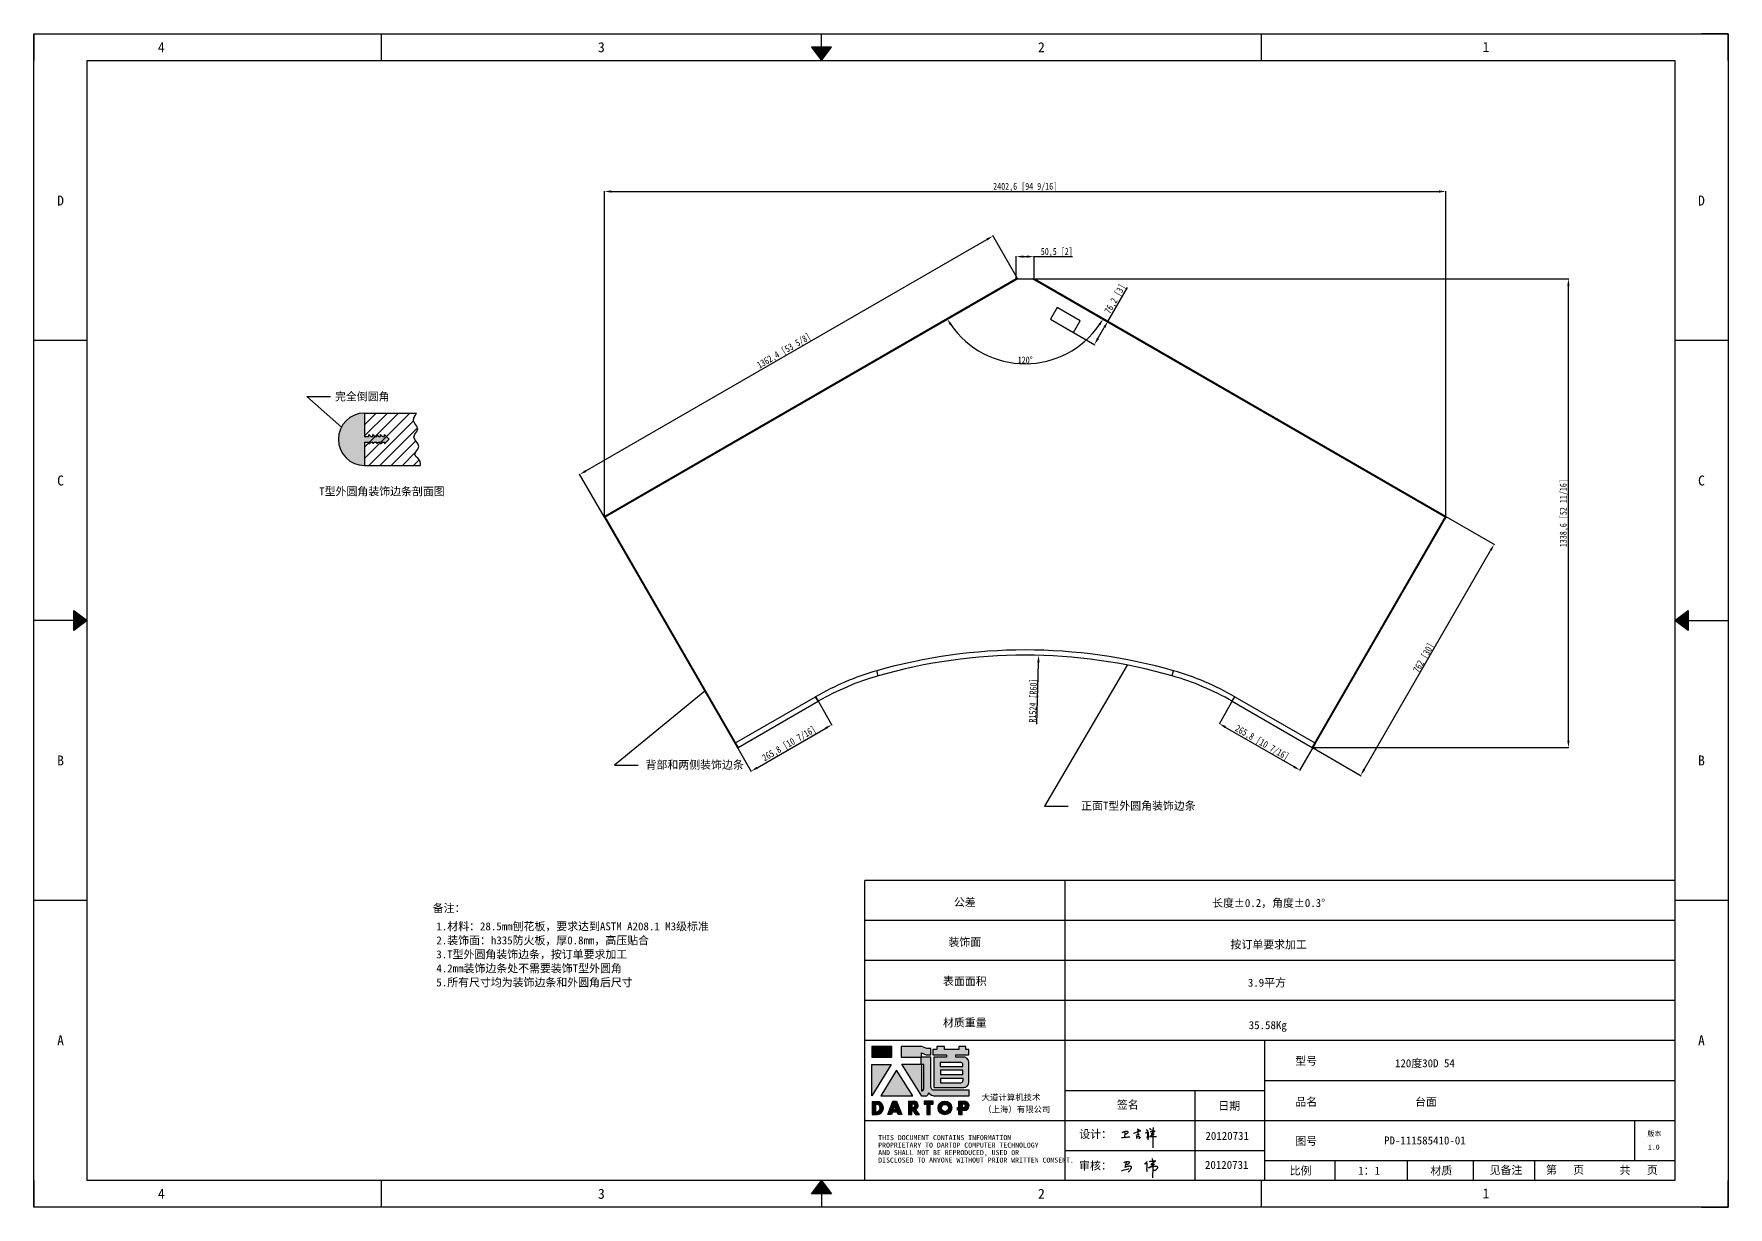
# Model space of a CAD drawing. Header units: inches. Extents: x 777 to 29406, y -38596 to 2393.
# Drawn here: x 24542 to 29380, y -15145 to -11795 of the extents above; entities that cross this region are included whole.
import ezdxf
from ezdxf.enums import TextEntityAlignment as Align

# ---------------------------------------------------------------- set-up
doc = ezdxf.new("R2010")
doc.units = ezdxf.units.IN
doc.header["$LTSCALE"] = 0.605
doc.header["$MEASUREMENT"] = 0
doc.header["$PDMODE"] = 3
doc.header["$PDSIZE"] = 0.25
doc.linetypes.add('DOT', pattern=[0.2, 0.1, -0.1])
doc.layers.get('0').update_dxf_attribs({"linetype": 'CONTINUOUS'})
doc.layers.get('Defpoints').update_dxf_attribs({"linetype": 'CONTINUOUS'})
for name, color, linetype in [('02-05848-001_DXF_HATCHING', 7, 'CONTINUOUS'), ('02-05848-001_DXF_TEXT', 7, 'CONTINUOUS'), ('02-05848-001DXF_CONTINUOUS_LINE', 7, 'CONTINUOUS'), ('4', 7, 'CONTINUOUS'), ('print', 30, 'CONTINUOUS')]:
    doc.layers.add(name, color=color, linetype=linetype)
doc.layers.add('dim', color=2, linetype='CONTINUOUS', lineweight=9)
doc.styles.add('Dartop', font='')
doc.styles.add('hzHT', font='simhei.ttf')
doc.styles.get("Standard").update_dxf_attribs({"font": 'txt', "width": 0.7})
doc.styles.get('Dartop').set_extended_font_data('FangSong_GB2312')
doc.dimstyles.new('ISO-25', dxfattribs={"dimtxt": 20, "dimasz": 20, "dimexe": 1.25, "dimexo": 0.625, "dimtad": 1, "dimdec": 1, "dimtxsty": 'Standard', "dimcen": 2.5, "dimadec": 0, "dimazin": 0, "dimtfac": 1, "dimtdec": 1, "dimtmove": 0, "dimatfit": 3, "dimfxl": 0, "dimarcsym": 0})
doc.dimstyles.get("Standard").update_dxf_attribs({"dimtxt": 0.1, "dimasz": 0.125, "dimexe": 0.18, "dimexo": 0.0625, "dimgap": 0.09, "dimtad": 0, "dimtih": 1, "dimtoh": 1, "dimdec": 3, "dimzin": 4, "dimdsep": 46, "dimtxsty": 'Standard', "dimblk": '_FILLED', "dimblk1": '_FILLED', "dimblk2": '_FILLED', "dimcen": 0.09, "dimadec": 0, "dimazin": 0, "dimtol": 1, "dimtp": 0.008, "dimtm": 0.008, "dimtfac": 1, "dimtdec": 3, "dimtofl": 0, "dimtmove": 0, "dimatfit": 3, "dimldrblk": '_FILLED', "dimfxl": 0, "dimtolj": 1, "dimtzin": 4, "dimarcsym": 0})

# ---------------------------------------------------------------- blocks, each defined once
blk = doc.blocks.new('_FILLED')
at = {"color": 0, "linetype": 'ByBlock'}
blk.add_solid([(0, 0), (-1, 0.16), (-1, -0.16)], dxfattribs=at)
blk = doc.blocks.new('*U5')
at = {"color": 254, "linetype": 'Continuous', "extrusion": (0, 0, -1)}
for points in [[(-17, 0.333), (-16.812, 0.25), (-17, 0.5)], [(-17, 0.333), (-17.188, 0.25), (-16.812, 0.25)], [(-17, 0.333), (-17, 0.5), (-17.188, 0.25)]]:
    blk.add_solid(points, dxfattribs=at)
blk = doc.blocks.new('*U4')
at = {"color": 254, "linetype": 'Continuous', "extrusion": (0, 0, -1)}
for points in [[(-33.167, 11), (-33, 11), (-33.25, 11.188)], [(-33.167, 11), (-33.25, 11.188), (-33.25, 10.812)], [(-33.167, 11), (-33.25, 10.812), (-33, 11)]]:
    blk.add_solid(points, dxfattribs=at)
blk = doc.blocks.new('*U6')
at = {"color": 254, "linetype": 'Continuous'}
for points in [[(17, 21.667), (17.188, 21.75), (16.812, 21.75)], [(17, 21.667), (16.812, 21.75), (17, 21.5)], [(17, 21.667), (17, 21.5), (17.188, 21.75)]]:
    blk.add_solid(points, dxfattribs=at)
blk = doc.blocks.new('*U3')
at = {"color": 254, "linetype": 'Continuous', "extrusion": (0, 0, -1)}
for points in [[(-0.833, 11), (-0.75, 10.812), (-0.75, 11.188)], [(-0.833, 11), (-0.75, 11.188), (-1, 11)], [(-0.833, 11), (-1, 11), (-0.75, 10.812)]]:
    blk.add_solid(points, dxfattribs=at)
blk = doc.blocks.new('dadao')
for p, q in [((48, 19.2), (44.9, 10.4)), ((44.9, 10.4), (51.2, 10.4)), ((51.2, 10.4), (48, 19.2))]:
    blk.add_line(p, q)
for points in [[(41.8, 121.6), (41.8, 143.7), (-0.4, 143.7), (-0.4, 121.6), (41.8, 121.6)], [(104.8, 122), (104.8, 130.3), (114.1, 126.3), (124.2, 126.3), (124.2, 139.6), (115.9, 139.6), (105.1, 143.9), (61.5, 143.9)], [(61.7, 144), (61.7, 121.3), (103.9, 121.3)], [(113.4, 38.7), (105.1, 38.7), (63, 106.5), (103.9, 106.5), (103.9, 120.9), (103.9, 121.3)], [(109.7, 53.6), (109.7, 106.2), (104.3, 106.2), (104.3, 50.4), (106.6, 50.4)], [(144.6, 94.4), (144.6, 84.8), (192, 84.8), (192, 94.1), (144.9, 94.1)], [(120.2, 45), (119.5, 45), (119.5, 44.6)], [(0, 28), (0, 0), (11.8, 0)], [(0.1, 28), (14, 28)], [(7.1, 21.8), (7.1, 6.1), (12, 6.1)], [(7.1, 21.8), (11.4, 21.8)], [(76.8, 28.2), (76.8, 0), (84.1, 0), (84.1, 11.1), (91.6, -0.1), (100.3, -0.1), (91.7, 11.1)], [(76.8, 28.2), (90.6, 28.2)], [(84, 22.7), (84, 15.3), (87.2, 15.3)], [(84, 22.7), (87.3, 22.7)], [(183.7, 0), (183.7, 9.6), (180.6, 9.6), (180.6, 14.9), (183.8, 14.9), (183.8, 28.1), (196.1, 28.1), (196.5, 28.1)], [(183.7, 0), (190.9, 0), (190.9, 9.6), (198.8, 9.6)], [(194.9, 22.3), (190.8, 22.3), (190.8, 15), (194.4, 15)]]:
    blk.add_lwpolyline(points)
blk.add_lwpolyline([(137.1, 144.2), (137.1, 137.9), (128.3, 137.9), (128.3, 126.5), (157.3, 126.5), (157.3, 121.5), (130.3, 121.5), (130.3, 57.5), (194.4, 57.5, 0.414214), (204.4, 67.5), (204.4, 111.3, 0.414214), (194.4, 121.3), (177.5, 121.3), (177.5, 126.3), (204.7, 126.3), (204.7, 137.7), (198.2, 137.7), (198.2, 143.9), (183.3, 143.9), (183.3, 138), (153, 138), (153, 144.2), (137.1, 144.2)], format="xyb", close=True)
for points in [[(104.8, 122), (123.4, 122), (123.4, 60, 0.414214), (131.4, 52), (204.8, 52), (204.8, 39.1), (131.7, 39.1)], [(144.3, 110.8), (144.3, 101.8), (192.3, 101.8), (192.3, 105.5, 0.414214), (187.3, 110.5), (144.3, 110.5)], [(144.6, 77), (144.6, 67.5), (187.6, 67.5, 0.414214), (192.6, 72.5), (192.6, 76.4), (144.6, 76.4)]]:
    blk.add_lwpolyline(points, format="xyb")
for points in [[(-0.3, 106.2), (40.4, 106.2), (-0.3, 39.7), (-0.3, 106.2)], [(51.7, 94.1), (18.4, 39.3), (86.2, 39.3)], [(43.8, 28.2), (51.8, 28.2), (62.6, -0.1), (55, -0.1), (53.2, 5), (42.9, 5), (41.1, 0), (33.6, 0)], [(110, 28.1), (110, 21.9), (116, 21.9), (116, -0.1), (123.2, -0.1), (123.2, 22), (129.2, 22), (129.2, 28.1), (110, 28.1)]]:
    blk.add_lwpolyline(points, close=True)
for radius in [14.5, 7.44]:
    blk.add_circle((154.2, 14.2), radius)
for centre, radius, start, end in [((99.2, 60.7), 12.6, 305.6399, 325.969), ((111.6, 46.7), 8.19, 282.9811, 347.6627), ((136, 61.7), 22.9, 226.7358, 259.3209), ((8.5, 13.9), 8.49, 294.2143, 69.7177), ((9.6, 14.2), 14.4, 278.6604, 72.3203), ((86.4, 19), 3.8, 282.527, 76.7196), ((88.6, 19.4), 8.95, 290.6073, 77.2124), ((193.7, 18.7), 3.8, 280.9891, 72.5513), ((195.7, 18.6), 9.51, 288.8959, 85.2442)]:
    blk.add_arc(centre, radius, start, end)
blk = doc.blocks.new('h')
for p, q in [((20768.1, -2360.9), (20773, -2359.1)), ((20769.5, -2366.9), (20769.8, -2370.6)), ((20769.8, -2370.6), (20770.9, -2378)), ((20770.9, -2378), (20771.5, -2370.6)), ((20772.4, -2369.3), (20774.9, -2367.8)), ((20773, -2359.1), (20784.1, -2355.2)), ((20773.3, -2331.8), (20775.3, -2338.7)), ((20789.1, -2340.9), (20773.5, -2331.9)), ((20775.3, -2338.7), (20775.6, -2351.2)), ((20775.6, -2351.2), (20775.5, -2357.3)), ((20782.2, -2369.2), (20780, -2377.1)), ((20780, -2377.1), (20788.3, -2371.3)), ((20780.1, -2366.4), (20780.8, -2366.4)), ((20781.9, -2367.4), (20782.2, -2369.2)), ((20845.7, -2343.5), (20848.4, -2353)), ((20848.9, -2370.3), (20847.9, -2424)), ((20848.4, -2353), (20848.9, -2370.3))]:
    blk.add_line(p, q)
for points in [[(20696.6, -2372.4, 0.002073), (20710.6, -2371.9, 0.016137), (20719.6, -2371.3, 0.008314), (20736.9, -2369.3)], [(20699.1, -2348.2, -0.029745), (20704.6, -2345.4, -0.046842), (20708.4, -2344.2, -0.00919), (20714.3, -2343, -0.018517), (20717.2, -2342.5, -0.037841), (20720.3, -2342.4, -0.039541), (20723.2, -2342.8, -0.149785), (20726, -2344.3, -0.204935), (20726.9, -2346.6, -0.074872), (20726.5, -2348.3, -0.061615), (20725.6, -2350.3, -0.034204), (20723.8, -2352.6, -0.045776), (20722.3, -2354.1, -0.054985), (20720.4, -2355.3, -0.036348), (20717.3, -2356.5, -0.067752), (20715.7, -2356.8, -0.043553), (20713.2, -2356.7)], [(20755, -2351.9, -0.024077), (20759.9, -2350.1, -0.013147), (20768.7, -2346.5, -0.00522), (20775.4, -2344.1, -0.018517), (20777.3, -2343.4, -0.008274), (20786.3, -2341, -0.039541), (20788.3, -2340.8, -0.079216), (20789.4, -2341, -0.204935)], [(20813.5, -2350.1, 0.007348), (20815.9, -2348.7, 0.008421), (20818, -2347.3, 0.009459), (20819.7, -2346.2, -0.016325), (20820.7, -2345.5, -0.173771), (20821.8, -2345.3, -0.085159), (20823.9, -2346, -0.125883), (20826, -2347.9, -0.160659), (20826.6, -2350.1, -0.010447), (20826.5, -2352.3, -0.008247), (20826.2, -2355.1, -0.002698), (20825.3, -2374, 0.001562), (20823.9, -2383.7, 0.016137)], [(20816.8, -2335, -0.053561), (20819.6, -2336.1, -0.075272), (20821.3, -2337.3, -0.005295), (20822.5, -2338.5, -0.009337), (20823.1, -2339.1, -0.026146), (20823.7, -2339.8, -0.016644), (20824.5, -2340.9)], [(20832.1, -2329.2, -0.053561), (20834.9, -2330.3, -0.075272), (20836.7, -2331.5, -0.005295), (20837.8, -2332.6, -0.009337), (20838.5, -2333.3, -0.026146), (20839, -2334, -0.016644), (20839.8, -2335.1)], [(20836, -2343.7, -0.02797), (20842.1, -2342.6, -0.048868), (20845.6, -2342.2, -0.00919), (20851.1, -2341.4, -0.018517), (20853.9, -2341.1, -0.037841), (20856.7, -2341.2, -0.039541), (20859.4, -2341.6, -0.018282), (20840.6, -2354.7, -0.000937)], [(20847.6, -2340.2, 0.021784), (20849.6, -2335.9, 0.028296), (20850.8, -2332.4, 0.008136), (20851.9, -2328.2, 0.028913), (20852.2, -2327, 0.08193), (20852.1, -2325.9, 0.075058), (20851.7, -2324.7, 0.275043)]]:
    blk.add_lwpolyline(points, format="xyb")
for points in [[(20711.3, -2343.5), (20711.3, -2343.5), (20711.5, -2355.8), (20710.7, -2368), (20710.6, -2371.9)], [(20821.5, -2350.6), (20822.4, -2359.2), (20822.2, -2364.9), (20821.7, -2369), (20821.3, -2376.3), (20823.6, -2368.5), (20827.2, -2366.3), (20829.5, -2366.3)], [(20840.6, -2354.7), (20850, -2354.7), (20855, -2354.3), (20845.9, -2361.1), (20840.5, -2364), (20833, -2367.5), (20863.2, -2367.4), (20865.9, -2367.3)]]:
    blk.add_lwpolyline(points)
for centre, radius, start, end in [((20773.7, -2371.2), 2.3, 121.9907, 163.60158), ((20787.5, -2406), 40.3, 100.61827, 108.24823), ((20780.8, -2367.6), 1.15, 9.4675, 90)]:
    blk.add_arc(centre, radius, start, end)
blk = doc.blocks.new('*D62')
at = {"layer": 'Defpoints', "color": 0, "transparency": 16777216}
for p in [(28574, -12244.7), (26171.4, -13173.7), (28574, -13173.7)]:
    blk.add_point(p, dxfattribs=at)
at = {"layer": 'dim', "color": 0, "lineweight": -2, "transparency": 16777216}
for p, q in [((26171.4, -13173.1), (26171.4, -12243.5)), ((26191.4, -12244.7), (28554, -12244.7)), ((28574, -13173.1), (28574, -12243.5))]:
    blk.add_line(p, q, dxfattribs=at)
at = {"layer": 'dim', "color": 0, "transparency": 16777216}
for points in [[(26191.4, -12241.4), (26191.4, -12248.1), (26171.4, -12244.7)], [(28554, -12241.4), (28554, -12248.1), (28574, -12244.7)]]:
    blk.add_solid(points, dxfattribs=at)
at = {"layer": 'dim', "color": 0, "transparency": 16777216, "insert": (27372.7, -12232.4), "char_height": 20, "attachment_point": 5}
blk.add_mtext('2402,6 [94 9/16]', dxfattribs=at)
blk = doc.blocks.new('*D63')
at = {"layer": 'Defpoints', "color": 0, "transparency": 16777216}
for p in [(27280.8, -12371.7), (27351.4, -12494.1), (26171.6, -13175.3)]:
    blk.add_point(p, dxfattribs=at)
at = {"layer": 'dim', "color": 0, "lineweight": -2, "transparency": 16777216}
for p, q in [((26118.3, -13042.9), (27263.5, -12381.7)), ((27351.1, -12493.5), (27280.2, -12370.6)), ((26171.3, -13174.7), (26100.3, -13051.8))]:
    blk.add_line(p, q, dxfattribs=at)
at = {"layer": 'dim', "color": 0, "transparency": 16777216}
for points in [[(27261.8, -12378.8), (27265.1, -12384.6), (27280.8, -12371.7)], [(26116.6, -13040), (26119.9, -13045.8), (26101, -13052.9)]]:
    blk.add_solid(points, dxfattribs=at)
at = {"layer": 'dim', "color": 0, "transparency": 16777216, "insert": (26684.7, -12701.7), "char_height": 20, "attachment_point": 5, "rotation": 30}
blk.add_mtext('1362,4 [53 5/8]', dxfattribs=at)
blk = doc.blocks.new('*D64')
at = {"layer": 'Defpoints', "color": 0, "transparency": 16777216}
for p in [(27398, -12430.7), (27347.4, -12494.1), (27398, -12494.1)]:
    blk.add_point(p, dxfattribs=at)
at = {"layer": 'dim', "color": 0, "lineweight": -2, "transparency": 16777216}
for p, q in [((27347.4, -12493.4), (27347.4, -12429.5)), ((27367.4, -12430.7), (27378, -12430.7)), ((27398, -12493.4), (27398, -12429.5)), ((27398, -12430.7), (27507.9, -12430.7))]:
    blk.add_line(p, q, dxfattribs=at)
at = {"layer": 'dim', "color": 0, "transparency": 16777216}
for points in [[(27367.4, -12427.4), (27367.4, -12434.1), (27347.4, -12430.7)], [(27378, -12427.4), (27378, -12434.1), (27398, -12430.7)]]:
    blk.add_solid(points, dxfattribs=at)
at = {"layer": 'dim', "color": 0, "transparency": 16777216, "insert": (27462.9, -12418.4), "char_height": 20, "attachment_point": 5}
blk.add_mtext('50,5 [2]', dxfattribs=at)
blk = doc.blocks.new('*D65')
at = {"layer": 'Defpoints', "color": 0, "transparency": 16777216}
for p in [(27347.4, -12494.1), (27398, -12494.1), (27284.7, -12721.2), (26172.3, -13172.5), (28573.1, -13172.5)]:
    blk.add_point(p, dxfattribs=at)
at = {"layer": 'dim', "color": 0, "lineweight": -2, "transparency": 16777216}
blk.add_arc((27372.7, -12479.5), 257.2, 214.4559, 325.5441, dxfattribs=at)
at = {"layer": 'dim', "color": 0, "transparency": 16777216}
for points in [[(27157.8, -12626.8), (27163.4, -12623.2), (27149.9, -12608.1)], [(27582, -12623.2), (27587.6, -12626.8), (27595.5, -12608.1)]]:
    blk.add_solid(points, dxfattribs=at)
at = {"layer": 'dim', "color": 0, "transparency": 16777216, "insert": (27372.7, -12726.1), "char_height": 20, "attachment_point": 5}
blk.add_mtext('120°', dxfattribs=at)
blk = doc.blocks.new('*D66')
at = {"layer": 'Defpoints', "color": 0, "transparency": 16777216}
for p in [(27548.7, -12581.1), (27608.6, -12615.7), (27510.6, -12647.1)]:
    blk.add_point(p, dxfattribs=at)
at = {"layer": 'dim', "color": 0, "lineweight": -2, "transparency": 16777216}
for p, q in [((27608.6, -12615.7), (27664.7, -12518.5)), ((27549.2, -12581.4), (27609.7, -12616.3)), ((27511.1, -12647.4), (27571.6, -12682.3)), ((27580.5, -12664.3), (27598.6, -12633))]:
    blk.add_line(p, q, dxfattribs=at)
at = {"layer": 'dim', "color": 0, "transparency": 16777216}
for points in [[(27595.7, -12631.3), (27601.5, -12634.7), (27608.6, -12615.7)], [(27577.6, -12662.7), (27583.4, -12666), (27570.5, -12681.7)]]:
    blk.add_solid(points, dxfattribs=at)
at = {"layer": 'dim', "color": 0, "transparency": 16777216, "insert": (27631, -12552.3), "char_height": 20, "attachment_point": 5, "rotation": 60}
blk.add_mtext('76,2 [3]', dxfattribs=at)
blk = doc.blocks.new('*D54')
at = {"layer": 'Defpoints', "color": 0, "transparency": 16777216}
for p in [(27411, -13569.4), (27372.7, -15092.9)]:
    blk.add_point(p, dxfattribs=at)
at = {"layer": 'dim', "color": 0, "lineweight": -2, "transparency": 16777216}
blk.add_line((27406.1, -13765.8), (27410.5, -13589.4), dxfattribs=at)
at = {"layer": 'dim', "color": 0, "transparency": 16777216}
blk.add_solid([(27407.2, -13589.3), (27413.9, -13589.5), (27411, -13569.4)], dxfattribs=at)
at = {"layer": 'dim', "color": 0, "transparency": 16777216, "insert": (27397.2, -13698.5), "char_height": 20, "attachment_point": 5, "rotation": 88.5586}
blk.add_mtext('R1524 [R60]', dxfattribs=at)
blk = doc.blocks.new('*D67')
at = {"layer": 'Defpoints', "color": 0, "transparency": 16777216}
for p in [(26774.3, -13687.5), (26820.5, -13767.4), (26544.1, -13820.5)]:
    blk.add_point(p, dxfattribs=at)
at = {"layer": 'dim', "color": 0, "lineweight": -2, "transparency": 16777216}
for p, q in [((26774.6, -13688.1), (26821.1, -13768.5)), ((26607.5, -13890.3), (26803.1, -13777.4)), ((26544.4, -13821), (26590.8, -13901.4))]:
    blk.add_line(p, q, dxfattribs=at)
at = {"layer": 'dim', "color": 0, "transparency": 16777216}
for points in [[(26801.5, -13774.5), (26804.8, -13780.3), (26820.5, -13767.4)], [(26605.9, -13887.5), (26609.2, -13893.2), (26590.2, -13900.3)]]:
    blk.add_solid(points, dxfattribs=at)
at = {"layer": 'dim', "color": 0, "transparency": 16777216, "insert": (26699.2, -13823.2), "char_height": 20, "attachment_point": 5, "rotation": 30}
blk.add_mtext('265,8 [10 7/16]', dxfattribs=at)
blk = doc.blocks.new('*D68')
at = {"layer": 'Defpoints', "color": 0, "transparency": 16777216}
for p in [(27971.1, -13687.5), (28201.3, -13820.5), (28157, -13897.2)]:
    blk.add_point(p, dxfattribs=at)
at = {"layer": 'dim', "color": 0, "lineweight": -2, "transparency": 16777216}
for p, q in [((27970.8, -13688.1), (27926.1, -13765.4)), ((27944.1, -13774.3), (28139.7, -13887.2)), ((28201, -13821), (28156.4, -13898.3))]:
    blk.add_line(p, q, dxfattribs=at)
at = {"layer": 'dim', "color": 0, "transparency": 16777216}
for points in [[(27945.8, -13771.4), (27942.4, -13777.2), (27926.8, -13764.3)], [(28141.3, -13884.3), (28138, -13890.1), (28157, -13897.2)]]:
    blk.add_solid(points, dxfattribs=at)
at = {"layer": 'dim', "color": 0, "transparency": 16777216, "insert": (28048, -13820.1), "char_height": 20, "attachment_point": 5, "rotation": 330}
blk.add_mtext('265,8 [10 7/16]', dxfattribs=at)
blk = doc.blocks.new('*D69')
at = {"layer": 'Defpoints', "color": 0, "transparency": 16777216}
for p in [(28573.1, -13172.5), (28711.6, -13252.5), (28192.1, -13832.4)]:
    blk.add_point(p, dxfattribs=at)
at = {"layer": 'dim', "color": 0, "lineweight": -2, "transparency": 16777216}
for p, q in [((28573.6, -13172.8), (28712.7, -13253.1)), ((28340.6, -13895.1), (28701.6, -13269.8)), ((28192.6, -13832.7), (28331.7, -13913))]:
    blk.add_line(p, q, dxfattribs=at)
at = {"layer": 'dim', "color": 0, "transparency": 16777216}
for points in [[(28698.7, -13268.1), (28704.5, -13271.5), (28711.6, -13252.5)], [(28337.7, -13893.4), (28343.5, -13896.7), (28330.6, -13912.4)]]:
    blk.add_solid(points, dxfattribs=at)
at = {"layer": 'dim', "color": 0, "transparency": 16777216, "insert": (28511.9, -13577.1), "char_height": 20, "attachment_point": 5, "rotation": 60.0005}
blk.add_mtext('762 [30]', dxfattribs=at)
blk = doc.blocks.new('*D70')
at = {"layer": 'Defpoints', "color": 0, "transparency": 16777216}
for p in [(27398, -12494.1), (28923.8, -12494.1), (28193.6, -13832.6)]:
    blk.add_point(p, dxfattribs=at)
at = {"layer": 'dim', "color": 0, "lineweight": -2, "transparency": 16777216}
for p, q in [((27398.6, -12494.1), (28925, -12494.1)), ((28923.8, -13812.6), (28923.8, -12514.1)), ((28194.2, -13832.6), (28925, -13832.6))]:
    blk.add_line(p, q, dxfattribs=at)
at = {"layer": 'dim', "color": 0, "transparency": 16777216}
for points in [[(28920.4, -12514.1), (28927.1, -12514.1), (28923.8, -12494.1)], [(28920.4, -13812.6), (28927.1, -13812.6), (28923.8, -13832.6)]]:
    blk.add_solid(points, dxfattribs=at)
at = {"layer": 'dim', "color": 0, "transparency": 16777216, "insert": (28911.5, -13163.3), "char_height": 20, "attachment_point": 5, "rotation": 90}
blk.add_mtext('1338,6 [52 11/16]', dxfattribs=at)

msp = doc.modelspace()

# ---------------------------------------------------------------- hatches: boundary and pattern name
for points in [[(26991.96, -14686.78), (26935.01, -14686.78), (26935.01, -14716.54), (26991.96, -14716.54)], [(26990.13, -14737.36), (26935.16, -14737.36), (26935.16, -14827.11)], [(27005.37, -14753.65), (26960.43, -14827.71), (27051.93, -14827.71)], [(27110.03, -14842.86), (27084.03, -14842.86), (27084.03, -14851.11), (27092.14, -14851.11), (27092.14, -14880.84), (27101.85, -14880.84), (27101.85, -14851.09), (27110.03, -14851.09)]]:
    msp.add_hatch(color=0).paths.add_polyline_path(points)
h = msp.add_hatch(color=0)
h.paths.add_polyline_path([(27077.08, -14704.87), (27089.65, -14710.3), (27103.24, -14710.3), (27103.24, -14692.31), (27092.03, -14692.31), (27077.42, -14686.54), (27018.88, -14686.54), (27018.88, -14716.96), (27075.84, -14716.96), (27075.84, -14717.58), (27075.84, -14737.02), (27020.6, -14737.02), (27077.41, -14828.45), (27088.66, -14828.45, 0.2793748), (27096.88, -14820.47), (27096.88, -14820.04), (27097.87, -14820.04, 0.1431454), (27113.36, -14827.93), (27212.08, -14827.93), (27212.08, -14810.59), (27112.94, -14810.59, -0.4142136), (27102.14, -14799.79), (27102.14, -14716), (27077.08, -14716)])
h.paths.add_polyline_path([(27076.41, -14737.41), (27083.65, -14737.41), (27083.65, -14808.37, -0.0889357), (27079.45, -14812.69), (27076.39, -14812.69)], flags=16)
h = msp.add_hatch(color=0)
h.paths.add_polyline_path([(27211.91, -14694.83), (27203.13, -14694.83), (27203.13, -14686.48), (27183.05, -14686.48), (27183.05, -14694.41), (27142.06, -14694.41), (27142.06, -14686.06), (27120.59, -14686.06), (27120.59, -14694.57), (27108.73, -14694.57), (27108.73, -14709.97), (27147.87, -14709.97), (27147.87, -14716.79), (27111.4, -14716.79), (27111.4, -14803.04), (27197.99, -14803.04, 0.4142136), (27211.49, -14789.55), (27211.49, -14730.47, 0.4142136), (27197.99, -14716.98), (27175.1, -14716.98), (27175.1, -14710.29), (27211.91, -14710.29)])
h.paths.add_polyline_path([(27188.43, -14731.6, -0.4142136), (27195.18, -14738.35), (27195.18, -14743.3), (27130.35, -14743.3), (27130.35, -14731.6)], flags=16)
h.paths.add_polyline_path([(27194.76, -14753.74), (27194.76, -14766.28), (27130.77, -14766.28), (27130.77, -14753.74)], flags=16)
h.paths.add_polyline_path([(27195.6, -14777.56), (27195.6, -14782.93, -0.4142136), (27188.85, -14789.67), (27130.77, -14789.67), (27130.77, -14777.56)], flags=16)
h = msp.add_hatch(color=0)
h.paths.add_polyline_path([(26954.42, -14843), (26935.57, -14843), (26935.57, -14880.73), (26951.45, -14880.73, 0.7930159)])
h.paths.add_polyline_path([(26951.73, -14872.46), (26945.13, -14872.46), (26945.13, -14851.26), (26951, -14851.26, -0.6713609)], flags=16)
h = msp.add_hatch(color=0)
h.paths.add_polyline_path([(27005.51, -14842.69), (26994.75, -14842.69), (26980.91, -14880.77), (26991.1, -14880.77), (26993.5, -14874.02), (27007.31, -14874.02), (27009.76, -14880.85), (27020.04, -14880.85)])
h.paths.add_polyline_path([(27004.67, -14866.74), (26996.12, -14866.74), (27000.32, -14854.78)], flags=16)
h = msp.add_hatch(color=0)
h.paths.add_polyline_path([(27057.82, -14842.71), (27039.27, -14842.71), (27039.27, -14880.79), (27049.08, -14880.79), (27049.08, -14865.69), (27059.15, -14880.92), (27070.99, -14880.92), (27059.4, -14865.79, 0.7440549)])
h.paths.add_polyline_path([(27048.99, -14860.06), (27048.99, -14850.06), (27053.37, -14850.06, -0.796809), (27053.3, -14860.06)], flags=16)
h = msp.add_hatch(color=0)
h.paths.add_polyline_path([(27124.17, -14861.61, 1), (27163.26, -14861.61, 1)])
h.paths.add_polyline_path([(27153.76, -14861.61, -1), (27133.67, -14861.61, -1)], flags=16)
h = msp.add_hatch(color=0)
h.paths.add_polyline_path([(27200.76, -14842.8), (27200.2, -14842.8), (27183.67, -14842.8), (27183.67, -14860.57), (27179.28, -14860.57), (27179.28, -14867.79), (27183.6, -14867.79), (27183.6, -14880.72), (27193.25, -14880.72), (27193.25, -14867.74), (27203.85, -14867.74, 0.8123038)])
h.paths.add_polyline_path([(27193.11, -14860.52), (27193.11, -14850.58), (27198.6, -14850.58, -0.7782134), (27198.04, -14860.52)], flags=16)
at = {"layer": '02-05848-001_DXF_HATCHING', "linetype": 'Continuous'}
h = msp.add_hatch(color=2, dxfattribs=at)
edge = h.paths.add_edge_path()
edge.add_line((25504.17, -12960.54), (25510.21, -12960.54))
edge.add_line((25510.21, -12960.54), (25510.21, -12965.58))
edge.add_line((25510.21, -12965.58), (25515.27, -12960.54))
edge.add_line((25515.27, -12960.54), (25521.32, -12960.54))
edge.add_line((25521.32, -12960.54), (25521.32, -12965.58))
edge.add_line((25521.32, -12965.58), (25526.38, -12960.54))
edge.add_line((25526.38, -12960.54), (25532.42, -12960.54))
edge.add_line((25532.42, -12960.54), (25532.42, -12965.58))
edge.add_line((25532.42, -12965.58), (25537.48, -12960.54))
edge.add_line((25537.48, -12960.54), (25543.52, -12960.54))
edge.add_line((25543.52, -12960.54), (25543.52, -12965.58))
edge.add_line((25543.52, -12965.58), (25556.8, -12952.35))
edge.add_line((25543.52, -12939.12), (25556.8, -12952.35))
edge.add_line((25543.52, -12944.16), (25543.52, -12939.12))
edge.add_line((25537.48, -12944.16), (25543.52, -12944.16))
edge.add_line((25532.42, -12939.12), (25537.48, -12944.16))
edge.add_line((25532.42, -12944.16), (25532.42, -12939.12))
edge.add_line((25526.38, -12944.16), (25532.42, -12944.16))
edge.add_line((25521.32, -12939.12), (25526.38, -12944.16))
edge.add_line((25521.32, -12944.16), (25521.32, -12939.12))
edge.add_line((25515.27, -12944.16), (25521.32, -12944.16))
edge.add_line((25510.21, -12939.12), (25515.27, -12944.16))
edge.add_line((25510.21, -12944.16), (25510.21, -12939.12))
edge.add_line((25504.17, -12944.16), (25510.21, -12944.16))
edge.add_line((25499.11, -12939.12), (25504.17, -12944.16))
edge.add_line((25499.11, -12944.16), (25499.11, -12939.12))
edge.add_line((25486.54, -12944.16), (25499.11, -12944.16))
edge.add_line((25486.54, -12877.55), (25486.54, -12944.16))
edge.add_arc((25486.54, -12952.35), 74.8, 90, 270)
edge.add_line((25486.54, -12960.54), (25486.54, -13027.15))
edge.add_line((25486.54, -12960.54), (25499.11, -12960.54))
edge.add_line((25499.11, -12960.54), (25499.11, -12965.58))
edge.add_line((25499.11, -12965.58), (25504.17, -12960.54))

# ---------------------------------------------------------------- linework, layer by layer
at = {"color": 0, "linetype": 'DOT'}
for p, q in [((24542.34, -11794.65), (29303.58, -11794.65)), ((24542.34, -15068.86), (24542.34, -11870.79)), ((29379.72, -11870.79), (29379.72, -15068.86)), ((29303.58, -15145), (24542.34, -15145))]:
    msp.add_line(p, q, dxfattribs=at)
at = {"color": 0}
for p, q in [((24542.34, -11794.65), (24542.34, -11870.79)), ((25534.43, -11870.79), (25534.43, -11794.65)), ((26790.81, -11832.72), (26790.81, -11794.65)), ((28047.19, -11870.79), (28047.19, -11794.65)), ((29379.72, -11794.65), (29303.58, -11794.65)), ((29379.72, -11870.79), (29379.72, -11794.65)), ((24694.63, -15068.86), (24694.63, -11870.79)), ((24694.63, -11870.79), (29227.43, -11870.79)), ((29227.43, -11870.79), (29227.43, -15068.86)), ((24694.63, -12670.31), (24542.34, -12670.31)), ((29379.72, -12670.31), (29227.43, -12670.31)), ((24656.56, -13469.83), (24542.34, -13469.83)), ((29265.51, -13469.83), (29379.72, -13469.83)), ((26914.55, -15068.86), (26914.55, -14212.24)), ((29227.43, -14212.24), (26914.55, -14212.24)), ((27485.63, -14212.24), (27485.63, -15068.86)), ((24694.63, -14269.34), (24542.34, -14269.34)), ((29379.72, -14269.34), (29227.43, -14269.34)), ((29227.43, -14326.45), (26914.55, -14326.45)), ((29227.43, -14440.67), (26914.55, -14440.67)), ((29227.43, -14554.89), (26914.55, -14554.89)), ((29227.43, -14669.1), (26914.55, -14669.1)), ((28056.71, -15068.86), (28056.71, -14669.1)), ((28056.71, -14783.32), (29227.43, -14783.32)), ((27485.63, -14811.87), (28056.71, -14811.87)), ((27856.83, -14811.87), (27856.83, -15068.86)), ((26914.55, -14897.53), (27485.63, -14897.53)), ((27485.63, -14897.53), (29227.43, -14897.53)), ((29113.22, -15011.75), (29113.22, -14897.53)), ((27485.63, -14983.2), (28056.71, -14983.2)), ((28056.71, -15011.75), (29227.43, -15011.75)), ((28257.63, -15068.86), (28257.63, -15011.75)), ((28464.7, -15068.86), (28464.7, -15011.75)), ((28652.94, -15068.86), (28652.94, -15011.75)), ((28827.67, -15068.86), (28827.67, -15011.75)), ((24542.34, -15068.86), (24542.34, -15145)), ((29227.43, -15068.86), (24694.63, -15068.86)), ((25534.43, -15145), (25534.43, -15068.86)), ((28047.19, -15145), (28047.19, -15068.86)), ((29379.72, -15145), (29379.72, -15068.86)), ((26790.81, -15106.93), (26790.81, -15145)), ((29303.58, -15145), (29379.72, -15145))]:
    msp.add_line(p, q, dxfattribs=at)
at = {"color": 2, "linetype": 'Continuous'}
for p, q in [((25486.54, -12910.81), (25519.8, -12877.55)), ((25486.54, -12942.84), (25551.83, -12877.55)), ((25486.54, -12974.86), (25583.86, -12877.55)), ((25486.54, -13006.89), (25615.88, -12877.55)), ((25498.3, -13027.15), (25626.01, -12899.44)), ((25530.33, -13027.15), (25637.47, -12920.01)), ((25562.36, -13027.15), (25632.7, -12956.81)), ((25594.39, -13027.15), (25632.2, -12989.34)), ((25626.41, -13027.15), (25642.27, -13011.3))]:
    msp.add_line(p, q, dxfattribs=at)
at = {"color": 7, "linetype": 'Continuous'}
for p, q in [((25486.54, -12877.55), (25486.54, -12944.16)), ((25486.54, -12877.55), (25634.92, -12877.55)), ((25625.96, -12899.32), (25627.54, -12891.35)), ((25629.79, -12907.23), (25625.96, -12899.32)), ((25627.54, -12891.35), (25632.19, -12883.2)), ((25635.64, -12915.08), (25629.79, -12907.23)), ((25632.19, -12883.2), (25634.92, -12877.55)), ((25638.57, -12922.97), (25635.64, -12915.08)), ((25486.54, -12944.16), (25499.11, -12944.16)), ((25486.54, -12960.54), (25486.54, -13027.15)), ((25486.54, -12960.54), (25499.11, -12960.54)), ((25499.11, -12944.16), (25499.11, -12939.12)), ((25499.11, -12939.12), (25504.17, -12944.16)), ((25499.11, -12965.58), (25504.17, -12960.54)), ((25499.11, -12960.54), (25499.11, -12965.58)), ((25504.17, -12944.16), (25510.21, -12944.16)), ((25504.17, -12960.54), (25510.21, -12960.54)), ((25510.21, -12944.16), (25510.21, -12939.12)), ((25510.21, -12939.12), (25515.27, -12944.16)), ((25510.21, -12965.58), (25515.27, -12960.54)), ((25510.21, -12960.54), (25510.21, -12965.58)), ((25515.27, -12944.16), (25521.32, -12944.16)), ((25515.27, -12960.54), (25521.32, -12960.54)), ((25521.32, -12944.16), (25521.32, -12939.12)), ((25521.32, -12939.12), (25526.38, -12944.16)), ((25521.32, -12965.58), (25526.38, -12960.54)), ((25521.32, -12960.54), (25521.32, -12965.58)), ((25526.38, -12944.16), (25532.42, -12944.16)), ((25526.38, -12960.54), (25532.42, -12960.54)), ((25532.42, -12944.16), (25532.42, -12939.12)), ((25532.42, -12939.12), (25537.48, -12944.16)), ((25532.42, -12965.58), (25537.48, -12960.54)), ((25532.42, -12960.54), (25532.42, -12965.58)), ((25537.48, -12944.16), (25543.52, -12944.16)), ((25537.48, -12960.54), (25543.52, -12960.54)), ((25543.52, -12944.16), (25543.52, -12939.12)), ((25543.52, -12939.12), (25556.8, -12952.35)), ((25543.52, -12965.58), (25556.8, -12952.35)), ((25543.52, -12960.54), (25543.52, -12965.58)), ((25627.53, -12945.83), (25630.45, -12938.2)), ((25631.33, -12955.04), (25627.53, -12945.83)), ((25630.45, -12938.2), (25635.68, -12930.55)), ((25638.44, -12964.2), (25631.33, -12955.04)), ((25635.68, -12930.55), (25638.57, -12922.97)), ((25629.9, -12994.69), (25632.84, -12987.86)), ((25632.84, -13001.21), (25629.9, -12994.69)), ((25632.84, -12987.86), (25638.33, -12980.69)), ((25639.18, -13007.62), (25632.84, -13001.21)), ((25638.33, -12980.69), (25641.72, -12973.41)), ((25641.72, -12973.41), (25638.44, -12964.2)), ((25644.87, -13014.4), (25639.18, -13007.62)), ((25486.54, -13027.15), (25645.57, -13027.15)), ((25646.22, -13025.77), (25644.87, -13014.4)), ((25645.57, -13027.15), (25646.22, -13025.77))]:
    msp.add_line(p, q, dxfattribs=at)
for p, q in [((27730.88, -15029.8), (27725.27, -15032.84)), ((27734.92, -15027.64), (27730.88, -15029.8)), ((27731.12, -15023.1), (27738.25, -15023.1)), ((27742.06, -15022.76), (27734.92, -15027.64)), ((27735.18, -15006.17), (27736.82, -15019.85)), ((27737.09, -15029.96), (27736.48, -15061.41)), ((27736.82, -15019.85), (27737.09, -15029.96)), ((27738.25, -15023.1), (27742.06, -15022.76))]:
    msp.add_line(p, q)
at = {"color": 0}
for points in [[(26790.81, -11870.79), (26819.37, -11832.72), (26762.26, -11832.72), (26790.81, -11870.79)], [(24694.63, -13469.83), (24656.56, -13498.38), (24656.56, -13441.27), (24694.63, -13469.83)], [(29227.43, -13469.83), (29265.51, -13441.27), (29265.51, -13498.38), (29227.43, -13469.83)], [(26790.81, -15068.86), (26819.37, -15106.93), (26762.26, -15106.93), (26790.81, -15068.86)]]:
    msp.add_lwpolyline(points, close=True, dxfattribs=at)
for points in [[(27653.96, -15018.17, -0.029745), (27657.22, -15016.53, -0.0468422), (27659.43, -15015.82, -0.0091902), (27662.88, -15015.12, -0.0185172), (27664.61, -15014.87, -0.0378406), (27666.4, -15014.81, -0.0395413), (27668.09, -15015.03, -0.1497852), (27669.75, -15015.93, -0.2049352), (27670.25, -15017.24, -0.0748717), (27670.06, -15018.27, -0.0616146), (27669.5, -15019.42, -0.0342039), (27668.48, -15020.77, -0.0457759), (27667.56, -15021.64, -0.054985), (27666.46, -15022.34, -0.0363479), (27664.63, -15023.07, -0.0677521), (27663.71, -15023.22, -0.0435534), (27662.27, -15023.15)], [(27725.27, -15032.84, -0.029745), (27730.37, -15030.29, -0.0468422), (27733.81, -15029.18, -0.0091902), (27739.2, -15028.09, -0.0185172), (27741.89, -15027.7, -0.0378406), (27744.68, -15027.61, -0.0395413), (27747.32, -15027.94, -0.1497852), (27749.9, -15029.35, -0.2049352), (27750.7, -15031.4, -0.0748717), (27750.4, -15033.01, -0.0616146), (27749.52, -15034.8, -0.0342039), (27747.92, -15036.9, -0.0457759), (27746.5, -15038.26, -0.054985), (27744.77, -15039.35, -0.0363479), (27741.91, -15040.48, -0.0677521), (27740.48, -15040.73, -0.0435534), (27738.23, -15040.61)], [(27727.61, -15014.68, -0.0279703), (27732.23, -15013.83, -0.0488679), (27734.9, -15013.55, -0.0091902), (27739.11, -15012.92, -0.0185172), (27741.21, -15012.73, -0.0378406), (27743.36, -15012.78, -0.0395413), (27745.4, -15013.14, -0.0182819), (27731.12, -15023.1, -0.0009369)]]:
    msp.add_lwpolyline(points, format="xyb")
msp.add_lwpolyline([(27661.15, -15015.45), (27661.15, -15015.45), (27660.06, -15022.14), (27658.27, -15028.44), (27657.09, -15032.3)])
at = {"color": 7, "linetype": 'Continuous'}
msp.add_arc((25486.54, -12952.35), 74.8, 90, 270, dxfattribs=at)
for centre, radius, start, end in [((27645.61, -15028.79), 12.07, 281.07698, 291.21263), ((27380.25, -13951.67), 1121.29, 283.91895, 284.97151), ((27675.53, -15064.22), 36.86, 113.20245, 120.0175), ((27666.88, -15044.03), 14.9, 102.47486, 113.20245), ((27688.48, -15141.64), 114.87, 100.36867, 102.47486), ((27664.48, -15034.44), 9.51, 283.81625, 294.03051), ((27672.9, -15056.49), 28.31, 96.12534, 100.36867), ((27666.51, -15039.14), 4.39, 294.83643, 309.90113), ((27608.05, -14985.21), 83.89, 316.91956, 320.58866), ((27671.39, -15042.44), 14.17, 87.45704, 96.12534), ((27671.44, -15041.25), 12.98, 78.39957, 87.45704), ((27655.59, -15025.96), 21.33, 324.09481, 331.37836), ((27673.27, -15032.31), 3.86, 44.32465, 78.39957), ((27672.14, -15034.33), 2.85, 319.57307, 337.48549), ((27664.29, -15028.06), 12.81, 324.91067, 333.34843), ((27670.52, -15030.38), 6.24, 326.76781, 340.87102), ((27674.5, -15031.11), 2.14, 357.99839, 44.32465), ((27672.41, -15031.04), 4.24, 340.87102, 357.99839), ((27685.79, -14972.87), 56.38, 299.26546, 300.9495), ((27813.52, -15445.46), 435.33, 102.46592, 103.2053), ((27516.86, -14811.67), 288.25, 313.36613, 315.29608), ((28630.01, -15176.32), 920.05, 171.41017, 171.76808), ((27719.59, -15022.24), 1.84, 52.37575, 91.29116), ((26098.37, -14969.95), 1623.37, 357.56566, 358.05728), ((27718.96, -15021.95), 2.11, 357.19683, 33.70518), ((27671.42, -15018.84), 49.77, 352.91255, 354.80268), ((27690.09, -15020.54), 31.02, 354.80268, 357.19683)]:
    msp.add_arc(centre, radius, start, end)
at = {"layer": '02-05848-001DXF_CONTINUOUS_LINE', "color": 7, "linetype": 'Continuous'}
for p, q in [((27351.44, -12494.06), (26171.59, -13175.25)), ((27347.43, -12494.06), (26172.32, -13172.51)), ((27347.43, -12494.06), (27397.97, -12494.06)), ((28573.81, -13175.25), (27393.97, -12494.06)), ((28573.08, -13172.51), (27397.97, -12494.06)), ((26171.59, -13175.25), (26550.58, -13831.69)), ((26172.32, -13172.51), (26553.32, -13832.42)), ((28192.08, -13832.42), (28573.08, -13172.51)), ((28194.81, -13831.69), (28573.81, -13175.25)), ((26952.93, -13627.89), (26948.81, -13613.51)), ((27792.47, -13627.89), (27796.59, -13613.51)), ((26544.1, -13820.47), (26774.33, -13687.55)), ((26781.81, -13700.5), (26774.33, -13687.55)), ((27963.59, -13700.5), (27971.07, -13687.55)), ((27971.07, -13687.55), (28201.29, -13820.47)), ((26553.32, -13832.42), (26781.81, -13700.5)), ((27963.59, -13700.5), (28192.08, -13832.42))]:
    msp.add_line(p, q, dxfattribs=at)
at = {"layer": '02-05848-001DXF_CONTINUOUS_LINE', "color": 40, "linetype": 'Continuous'}
for p, q in [((27463.63, -12575.97), (27444.58, -12608.96)), ((27529.63, -12614.07), (27463.63, -12575.97)), ((27444.58, -12608.96), (27510.58, -12647.06)), ((27510.58, -12647.06), (27529.63, -12614.07))]:
    msp.add_line(p, q, dxfattribs=at)
at = {"layer": '02-05848-001DXF_CONTINUOUS_LINE', "color": 7, "linetype": 'Continuous'}
for centre, radius, start, end in [((26173.33, -13174.25), 2.01, 120, 210), ((28572.07, -13174.24), 2, 330, 59.85714), ((27372.7, -15092.94), 1538.96, 74.01169, 105.98831), ((27372.7, -15092.94), 1524, 74.01169, 105.98831), ((27162.81, -14360.41), 776.96, 105.98831, 120), ((27162.81, -14360.41), 762, 105.98831, 120), ((27582.59, -14360.41), 762, 60, 74.01169), ((27582.59, -14360.41), 776.96, 60, 74.01169), ((26552.32, -13830.68), 2.01, 209.99491, 300), ((28193.08, -13830.69), 2, 240, 330.01016)]:
    msp.add_arc(centre, radius, start, end, dxfattribs=at)
at = {"layer": 'print'}
msp.add_lwpolyline([(24542.34, -11794.65), (29379.72, -11794.65), (29379.72, -15145), (24542.34, -15145)], close=True, dxfattribs=at)

# ---------------------------------------------------------------- block references
at = {"color": 0, "linetype": 'Continuous', "xscale": 152.2888407109637, "yscale": 152.2888407109637, "zscale": 152.2888407109637}
for name, p in [('*U6', (24201.9, -15145)), ('*U3', (24542.34, -15145)), ('*U4', (24201.9, -15145)), ('*U5', (24201.9, -15145))]:
    msp.add_blockref(name, p, dxfattribs=at)
at = {"color": 0}
for name, p, xscale, yscale, zscale in [('dadao', (26935.57, -14880.73), 1.349832906196347, 1.349832906196347, 1.349832906196347), ('h', (15526.05, -13556.39), 0.585704211006083, 0.585704211006083, 0.585704211006083)]:
    msp.add_blockref(name, p, dxfattribs=dict(at, xscale=xscale, yscale=yscale, zscale=zscale))

# ---------------------------------------------------------------- texts
for s, height, style, p in [('4', 28.55, 'Dartop', (24906.24, -11832.72)), ('3', 28.55, 'Dartop', (26162.62, -11832.72)), ('2', 28.55, 'Dartop', (27419, -11832.72)), ('1', 28.55, 'Dartop', (28688.4, -11831.82)), ('D', 28.55, 'Dartop', (24618.49, -12270.55)), ('D', 28.55, 'Dartop', (29303.58, -12270.55)), ('C', 28.55, 'Dartop', (24618.49, -13070.07)), ('C', 28.55, 'Dartop', (29303.58, -13070.07)), ('T型外圆角装饰边条剖面图', 22.8433, 'hzHT', (25536.16, -13101.08)), ('B', 28.55, 'Dartop', (24618.49, -13869.59)), ('B', 28.55, 'Dartop', (29303.58, -13869.59)), ('公差', 22.843, 'hzHT', (27200.34, -14274.36)), ('长度%%P0.2，角度%%P0.3%%D', 22.8433, 'hzHT', (28067.89, -14276.42)), ('备注：', 22.843, 'hzHT', (25727.82, -14291.24)), ('1.材料：28.5mm刨花板，要求达到ASTM A208.1 M3级标准', 22.8433, 'hzHT', (26080.51, -14343.22)), ('3.T型外圆角装饰边条，按订单要求加工               ', 22.8433, 'hzHT', (26080.51, -14423.22)), ('2.装饰面：h335防火板，厚0.8mm，高压贴合           ', 22.8433, 'hzHT', (26080.51, -14383.22)), ('装饰面', 22.843, 'hzHT', (27200.34, -14388.22)), ('按订单要求加工', 22.843, 'hzHT', (28067.89, -14395.19)), ('4.2mm装饰边条处不需要装饰T型外圆角                ', 22.8433, 'hzHT', (26080.51, -14463.22)), ('5.所有尺寸均为装饰边条和外圆角后尺寸              ', 22.8433, 'hzHT', (26080.51, -14503.22)), ('表面面积', 22.843, 'hzHT', (27200.34, -14499.9)), ('3.9平方', 22.843, 'hzHT', (28062.93, -14504.08)), ('材质重量', 22.843, 'hzHT', (27200.34, -14618.15)), ('A', 28.55, 'Dartop', (24618.49, -14669.1)), ('35.58Kg', 22.843, 'hzHT', (28065.41, -14625.33)), ('A', 28.55, 'Dartop', (29303.58, -14669.1)), ('型号', 22.843, 'hzHT', (28175.23, -14727.21)), ('120度30D 54', 22.843, 'hzHT', (28513.98, -14734.21)), ('签名', 22.843, 'hzHT', (27665.49, -14852.84)), ('日期', 22.843, 'hzHT', (27955.34, -14855.66)), ('品名', 22.843, 'hzHT', (28175.23, -14844.48)), ('台面', 22.843, 'hzHT', (28517.17, -14844.48)), ('20120731', 22.843, 'hzHT', (27949.48, -14941.54)), ('图号', 22.843, 'hzHT', (28175.23, -14956.13)), ('PD-111585410-01', 22.8433, 'hzHT', (28513.98, -14954.64)), ('版本', 14.277, 'hzHT', (29169.22, -14935.44)), ('1.0', 14.277, 'Dartop', (29167.51, -14973.59)), ('20120731', 22.843, 'hzHT', (27948.12, -15024.42)), ('比例', 22.843, 'hzHT', (28159.3, -15040.9)), ('1：1', 22.843, 'hzHT', (28354.59, -15040.9)), ('材质', 22.843, 'hzHT', (28560.92, -15040.9)), ('见备注', 22.843, 'hzHT', (28745.45, -15039.23)), ('第   页', 22.843, 'hzHT', (28914.29, -15038.53)), ('共   页', 22.843, 'hzHT', (29124.13, -15039.36)), ('1', 28.55, 'Dartop', (28688.4, -15106.03)), ('4', 28.55, 'Dartop', (24906.24, -15106.93)), ('3', 28.55, 'Dartop', (26162.62, -15106.93)), ('2', 28.55, 'Dartop', (27419, -15106.93))]:
    msp.add_text(s, height=height, dxfattribs=dict(at, style=style)).set_placement(p, align=Align.MIDDLE_CENTER)
at = {"color": 0, "style": 'hzHT'}
for s, height, p in [('THIS DOCUMENT CONTAINS INFORMATION', 14.2771, (26953.09, -14953.64)), ('设计：', 22.843, (27527.11, -14948.02)), ('AND SHALL NOT BE REPRODUCED, USED OR', 14.2771, (26953.09, -14996.47)), ('PROPRIETARY TO DARTOP COMPUTER TECHNOLOGY', 14.2771, (26953.09, -14975.06)), ('DISCLOSED TO ANYONE WITHOUT PRIOR WRITTEN CONSENT.', 14.2771, (26953.09, -15017.89)), ('审核：', 22.843, (27526.77, -15037.97))]:
    msp.add_text(s, height=height, dxfattribs=at).set_placement(p)
at = {"layer": '4', "color": 0, "style": 'hzHT'}
for s, p in [('大道计算机技术', (27248.38, -14840.24)), ('（上海）有限公司', (27252.69, -14874.39))]:
    msp.add_text(s, height=17.132, dxfattribs=at).set_placement(p)
at = {"layer": 'dim', "color": 0, "style": 'hzHT'}
for s, height, p in [('完全倒圆角', 22.843, (25479.84, -12830.33)), ('背部和两侧装饰边条', 22.843, (26429.03, -13881.78)), ('正面T型外圆角装饰边条', 22.8433, (27696.03, -13998.95))]:
    msp.add_text(s, height=height, dxfattribs=at).set_placement(p, align=Align.MIDDLE_CENTER)

# ---------------------------------------------------------------- dimensions: what is measured, and where the dimension line sits
at = {"layer": 'dim'}
for p1, p2, distance, picture, middle in [((26171.39, -13173.73), (28574, -13173.73), 928.98, '*D62', (27372.7, -12232.45)), ((26171.59, -13175.25), (27351.44, -12494.06), 141.27, '*D63', (26684.73, -12701.66)), ((27347.43, -12494.06), (27397.97, -12494.06), 63.35, '*D64', (27462.93, -12418.43)), ((27510.58, -12647.06), (27548.68, -12581.07), -69.2, '*D66', (27631.02, -12552.26)), ((28192.08, -13832.42), (28573.08, -13172.51), -159.92, '*D69', (28511.87, -13577.12)), ((26544.1, -13820.47), (26774.33, -13687.55), -92.24, '*D67', (26699.19, -13823.24)), ((27971.07, -13687.55), (28201.29, -13820.47), -88.59, '*D68', (28048.03, -13820.08))]:
    dim = msp.add_aligned_dim(p1=p1, p2=p2, distance=distance, dimstyle='ISO-25', dxfattribs=at)
    dim.commit()
    dim.dimension.update_dxf_attribs({"geometry": picture, "text_midpoint": middle})
dim = msp.add_angular_dim_2l(base=(27284.72, -12721.19), line1=((28573.08, -13172.51), (27397.97, -12494.06)), line2=((27347.43, -12494.06), (26172.32, -13172.51)), dimstyle='ISO-25', dxfattribs=at)
dim.commit()
dim.dimension.update_dxf_attribs({"geometry": '*D65', "text_midpoint": (27372.7, -12726.08)})
dim = msp.add_linear_dim(base=(28923.75, -12494.06), p1=(28193.6, -13832.62), p2=(27397.97, -12494.06), angle=90, dimstyle='ISO-25', dxfattribs=at)
dim.commit()
dim.dimension.update_dxf_attribs({"geometry": '*D70', "text_midpoint": (28911.46, -13163.34)})
dim = msp.add_radius_dim(center=(27372.7, -15092.94), mpoint=(27411.03, -13569.42), dimstyle='ISO-25', dxfattribs=at)
dim.commit()
dim.dimension.update_dxf_attribs({"geometry": '*D54', "text_midpoint": (27407.78, -13698.72), "dimtype": 164})

# ---------------------------------------------------------------- leaders
at = {"layer": '02-05848-001_DXF_TEXT', "color": 2, "linetype": 'Continuous'}
for points in [[(25420.21, -12917.76), (25321.3, -12830.61), (25388.8, -12830.61)], [(27663.46, -13596.93), (27427.78, -14000), (27495.27, -14000)], [(26457.98, -13671.29), (26200.56, -13882.83), (26268.05, -13882.83)]]:
    msp.add_leader(points, dimstyle='Standard', override={"dimtad": 0}, dxfattribs=at)

doc.saveas('drawing.dxf')
